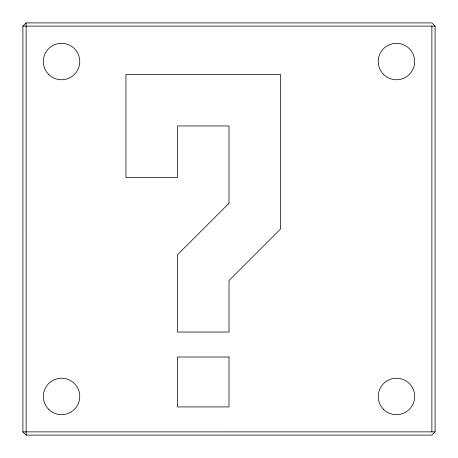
<?xml version="1.0" encoding="UTF-8"?>
<svg xmlns="http://www.w3.org/2000/svg" width="458" height="458" viewBox="0 0 458 458"><rect width="100%" height="100%" fill="white"/><g stroke="black" fill="none" stroke-linecap="round" stroke-linejoin="round"><path stroke-width="0.69" d="M22.9 26.123L26.117 22.9L431.877 22.9L435.1 26.117L435.1 431.877L431.883 435.1L26.123 435.1L22.9 431.883L22.9 26.123L435.1 26.117M22.9 431.883L435.1 431.877M431.877 26.117L431.883 431.877M26.117 22.9L26.123 435.1M229 203.238L177.475 254.763L177.475 332.05L229 332.05L229 280.525L280.525 229L280.525 74.425L125.95 74.425L125.95 177.475L177.475 177.475L177.475 125.95L229 125.95L229 203.238M229 357.005L177.475 357.005L177.475 406.922L229 406.922L229 357.005M48.663 74.425A18.217 18.217 0 0 0 79.142 66.261A18.217 18.217 0 0 0 56.826 43.945A18.217 18.217 0 0 0 48.663 74.425M383.575 74.425A18.217 18.217 0 0 0 414.055 66.261A18.217 18.217 0 0 0 391.739 43.945A18.217 18.217 0 0 0 383.575 74.425M383.575 409.338A18.217 18.217 0 0 0 414.055 401.174A18.217 18.217 0 0 0 391.739 378.858A18.217 18.217 0 0 0 383.575 409.338M48.663 409.338A18.217 18.217 0 0 0 79.142 401.174A18.217 18.217 0 0 0 56.826 378.858A18.217 18.217 0 0 0 48.663 409.338"/></g></svg>
